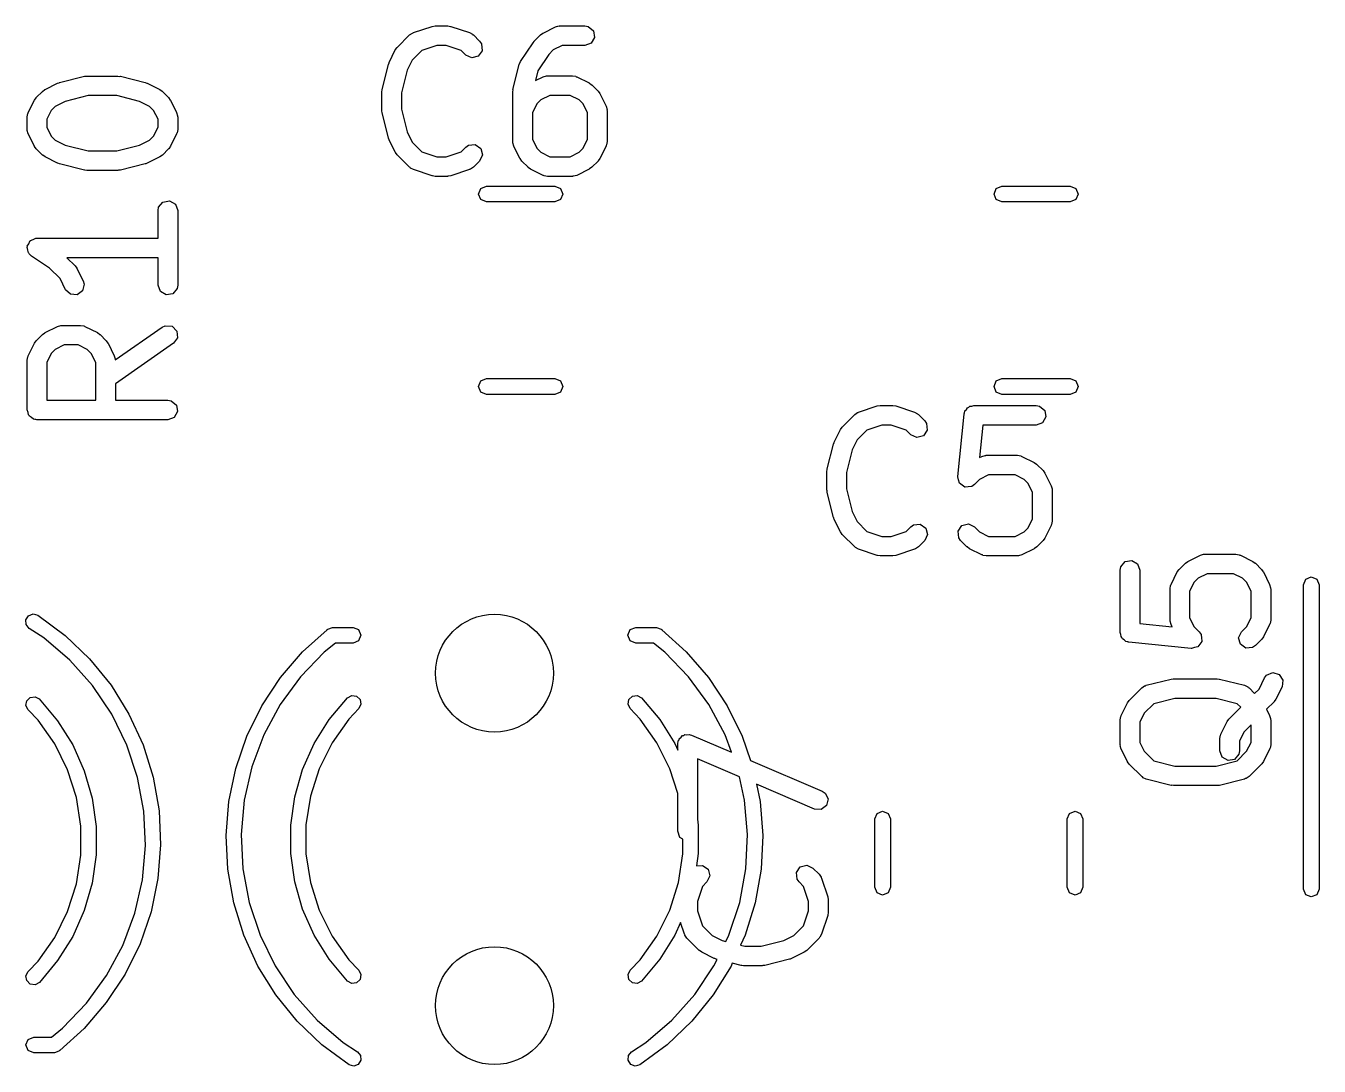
# Model space of a CAD drawing. Extents: x 4.41 to 6.71, y -6.13 to -2.05.
# Drawn here: x 5.9657 to 6.3547, y -3.6782 to -3.3653 of the extents above; entities that cross this region are included whole.
import ezdxf

# ---------------------------------------------------------------- set-up
doc = ezdxf.new("R2010")
doc.units = 0
doc.header["$MEASUREMENT"] = 0
doc.layers.add('BLACK', color=7, linetype='CONTINUOUS')

msp = doc.modelspace()

# ---------------------------------------------------------------- linework, layer by layer
at = {"layer": 'BLACK', "linetype": 'CONTINUOUS'}
for p, q in [((6.07742, -3.37184), (6.08117, -3.36809)), ((6.08117, -3.36809), (6.08201, -3.3675)), ((6.08201, -3.3675), (6.08219, -3.36748)), ((6.08219, -3.36748), (6.08232, -3.36737)), ((6.08232, -3.36737), (6.08795, -3.3655)), ((6.08795, -3.3655), (6.08882, -3.36537)), ((6.08882, -3.36537), (6.08888, -3.36535)), ((6.08888, -3.36535), (6.09263, -3.36535)), ((6.09263, -3.36535), (6.0935, -3.3655)), ((6.0935, -3.3655), (6.09357, -3.3655)), ((6.09357, -3.3655), (6.09919, -3.36737)), ((6.09919, -3.36737), (6.10009, -3.36786)), ((6.10009, -3.36786), (6.10018, -3.36801)), ((6.10018, -3.36801), (6.10034, -3.36809)), ((6.10034, -3.36809), (6.10222, -3.36996)), ((6.11867, -3.36996), (6.12054, -3.36809)), ((6.12054, -3.36809), (6.12126, -3.36758)), ((6.12126, -3.36758), (6.12131, -3.36753)), ((6.12131, -3.36753), (6.12506, -3.36566)), ((6.12506, -3.36566), (6.12604, -3.36537)), ((6.12604, -3.36537), (6.12621, -3.36541)), ((6.12621, -3.36541), (6.12638, -3.36535)), ((6.12638, -3.36535), (6.13388, -3.36535)), ((6.13388, -3.36535), (6.13489, -3.36553)), ((6.13489, -3.36553), (6.13643, -3.36682)), ((6.13643, -3.36682), (6.13678, -3.36881)), ((6.07687, -3.3726), (6.07739, -3.37189)), ((6.07739, -3.37189), (6.07742, -3.37184)), ((6.08936, -3.37125), (6.08485, -3.37276)), ((6.09215, -3.37125), (6.08936, -3.37125)), ((6.09666, -3.37276), (6.09215, -3.37125)), ((6.10222, -3.36996), (6.10281, -3.3708)), ((6.10281, -3.3708), (6.10298, -3.37281)), ((6.11455, -3.37604), (6.1183, -3.37041)), ((6.1183, -3.37041), (6.11861, -3.37009)), ((6.11861, -3.37009), (6.11867, -3.36996)), ((6.12707, -3.37125), (6.12438, -3.3726)), ((6.13388, -3.37125), (6.12707, -3.37125)), ((6.13577, -3.37056), (6.13388, -3.37125)), ((6.13678, -3.36881), (6.13577, -3.37056)), ((6.07499, -3.37635), (6.07687, -3.3726)), ((6.08194, -3.37567), (6.08042, -3.3787)), ((6.08485, -3.37276), (6.08194, -3.37567)), ((6.09804, -3.37414), (6.09666, -3.37276)), ((6.09987, -3.37499), (6.09804, -3.37414)), ((6.10182, -3.37447), (6.09987, -3.37499)), ((6.10298, -3.37281), (6.10182, -3.37447)), ((6.11414, -3.37696), (6.11454, -3.37605)), ((6.11454, -3.37605), (6.11455, -3.37604)), ((6.12305, -3.37393), (6.11974, -3.37889)), ((6.12438, -3.3726), (6.12305, -3.37393)), ((6.07289, -3.38446), (6.07477, -3.37696)), ((6.07477, -3.37696), (6.07498, -3.37649)), ((6.07498, -3.37649), (6.07499, -3.37635)), ((6.08042, -3.3787), (6.07871, -3.38554)), ((6.11226, -3.38446), (6.11414, -3.37696)), ((6.11974, -3.37889), (6.11902, -3.3818)), ((5.97152, -3.3845), (5.97527, -3.38262)), ((5.97527, -3.38262), (5.97575, -3.38248)), ((5.97575, -3.38248), (5.97587, -3.3824)), ((5.97587, -3.3824), (5.98337, -3.38052)), ((5.98337, -3.38052), (5.98396, -3.38048)), ((5.98396, -3.38048), (5.98409, -3.38044)), ((5.98409, -3.38044), (5.99346, -3.38044)), ((5.99346, -3.38044), (5.99404, -3.38054)), ((5.99404, -3.38054), (5.99418, -3.38052)), ((5.99418, -3.38052), (6.00167, -3.3824)), ((6.00167, -3.3824), (6.00214, -3.38261)), ((6.00214, -3.38261), (6.00228, -3.38262)), ((6.00228, -3.38262), (6.00603, -3.3845)), ((6.11902, -3.3818), (6.12131, -3.38066)), ((6.12131, -3.38066), (6.12229, -3.38036)), ((6.12229, -3.38036), (6.12246, -3.38041)), ((6.12246, -3.38041), (6.12263, -3.38035)), ((6.12263, -3.38035), (6.13013, -3.38035)), ((6.13013, -3.38035), (6.13114, -3.38052)), ((6.13114, -3.38052), (6.13127, -3.38064)), ((6.13127, -3.38064), (6.13145, -3.38066)), ((6.13145, -3.38066), (6.1352, -3.38253)), ((6.1352, -3.38253), (6.13591, -3.38306)), ((6.13591, -3.38306), (6.13596, -3.38308)), ((6.13596, -3.38308), (6.13784, -3.38496)), ((5.96645, -3.39144), (5.96832, -3.38769)), ((5.96832, -3.38769), (5.96885, -3.38698)), ((5.96885, -3.38698), (5.96887, -3.38693)), ((5.96887, -3.38693), (5.97075, -3.38505)), ((5.97075, -3.38505), (5.97147, -3.38454)), ((5.97147, -3.38454), (5.97152, -3.3845)), ((5.98445, -3.38634), (5.97762, -3.38805)), ((5.9931, -3.38634), (5.98445, -3.38634)), ((5.99993, -3.38805), (5.9931, -3.38634)), ((6.00603, -3.3845), (6.00674, -3.38502)), ((6.00674, -3.38502), (6.0068, -3.38505)), ((6.0068, -3.38505), (6.00867, -3.38693)), ((6.00867, -3.38693), (6.00918, -3.38765)), ((6.00918, -3.38765), (6.00922, -3.38769)), ((6.00922, -3.38769), (6.0111, -3.39144)), ((6.07281, -3.38517), (6.07291, -3.38459)), ((6.07281, -3.3908), (6.07281, -3.38517)), ((6.07291, -3.38459), (6.07289, -3.38446)), ((6.07871, -3.38554), (6.07871, -3.39043)), ((6.11218, -3.38517), (6.11228, -3.38459)), ((6.11218, -3.40017), (6.11218, -3.38517)), ((6.11228, -3.38459), (6.11226, -3.38446)), ((6.12063, -3.3876), (6.11943, -3.3888)), ((6.12333, -3.38625), (6.12063, -3.3876)), ((6.12943, -3.38625), (6.12333, -3.38625)), ((6.13213, -3.3876), (6.12943, -3.38625)), ((6.13333, -3.3888), (6.13213, -3.3876)), ((6.13784, -3.38496), (6.13835, -3.38568)), ((6.13835, -3.38568), (6.13839, -3.38573)), ((6.13839, -3.38573), (6.14027, -3.38948)), ((5.96613, -3.39276), (5.96631, -3.39175)), ((5.96631, -3.39175), (5.96643, -3.39162)), ((5.96643, -3.39162), (5.96645, -3.39144)), ((5.97339, -3.39076), (5.97204, -3.39346)), ((5.97459, -3.38957), (5.97339, -3.39076)), ((5.97762, -3.38805), (5.97459, -3.38957)), ((6.00296, -3.38957), (5.99993, -3.38805)), ((6.00416, -3.39076), (6.00296, -3.38957)), ((6.0055, -3.39346), (6.00416, -3.39076)), ((6.0111, -3.39144), (6.01139, -3.39243)), ((6.07285, -3.39093), (6.07281, -3.3908)), ((6.07289, -3.39151), (6.07285, -3.39093)), ((6.07477, -3.39901), (6.07289, -3.39151)), ((6.07871, -3.39043), (6.08042, -3.39727)), ((6.11943, -3.3888), (6.11808, -3.39149)), ((6.11808, -3.39149), (6.11808, -3.39947)), ((6.13467, -3.39149), (6.13333, -3.3888)), ((6.13467, -3.39947), (6.13467, -3.39149)), ((6.14027, -3.38948), (6.14056, -3.39046)), ((6.14056, -3.39046), (6.14052, -3.39063)), ((6.14052, -3.39063), (6.14058, -3.3908)), ((6.14058, -3.3908), (6.14058, -3.40017)), ((5.96613, -3.39651), (5.96613, -3.39276)), ((5.97204, -3.39346), (5.97204, -3.39582)), ((6.0055, -3.39582), (6.0055, -3.39346)), ((6.01139, -3.39243), (6.01135, -3.3926)), ((6.01135, -3.3926), (6.01141, -3.39276)), ((6.01141, -3.39276), (6.01141, -3.39651)), ((5.96619, -3.39668), (5.96613, -3.39651)), ((5.96615, -3.39685), (5.96619, -3.39668)), ((5.96645, -3.39783), (5.96615, -3.39685)), ((5.96832, -3.40158), (5.96645, -3.39783)), ((5.97204, -3.39582), (5.97339, -3.39851)), ((5.97339, -3.39851), (5.97459, -3.39971)), ((6.00296, -3.39971), (6.00416, -3.39851)), ((6.00416, -3.39851), (6.0055, -3.39582)), ((6.0111, -3.39783), (6.00922, -3.40158)), ((6.01112, -3.39766), (6.0111, -3.39783)), ((6.01123, -3.39752), (6.01112, -3.39766)), ((6.01141, -3.39651), (6.01123, -3.39752)), ((6.07485, -3.39913), (6.07477, -3.39901)), ((6.07499, -3.39962), (6.07485, -3.39913)), ((6.08042, -3.39727), (6.08194, -3.4003)), ((6.11808, -3.39947), (6.11943, -3.40217)), ((6.13333, -3.40217), (6.13467, -3.39947)), ((5.96837, -3.40163), (5.96832, -3.40158)), ((5.96887, -3.40235), (5.96837, -3.40163)), ((5.97075, -3.40423), (5.96887, -3.40235)), ((5.97459, -3.39971), (5.97762, -3.40123)), ((5.97762, -3.40123), (5.98445, -3.40293)), ((5.98445, -3.40293), (5.9931, -3.40293)), ((5.9931, -3.40293), (5.99993, -3.40123)), ((5.99993, -3.40123), (6.00296, -3.39971)), ((6.00867, -3.40235), (6.0068, -3.40423)), ((6.0087, -3.40229), (6.00867, -3.40235)), ((6.00922, -3.40158), (6.0087, -3.40229)), ((6.07687, -3.40337), (6.07499, -3.39962)), ((6.07691, -3.40341), (6.07687, -3.40337)), ((6.07742, -3.40413), (6.07691, -3.40341)), ((6.08194, -3.4003), (6.08485, -3.40321)), ((6.08485, -3.40321), (6.08936, -3.40472)), ((6.09215, -3.40472), (6.09666, -3.40321)), ((6.09666, -3.40321), (6.09804, -3.40183)), ((6.09804, -3.40183), (6.09888, -3.40124)), ((6.09888, -3.40124), (6.1009, -3.40107)), ((6.1009, -3.40107), (6.10255, -3.40223)), ((6.10255, -3.40223), (6.10307, -3.40418)), ((6.11224, -3.40034), (6.11218, -3.40017)), ((6.1122, -3.40051), (6.11224, -3.40034)), ((6.11249, -3.40149), (6.1122, -3.40051)), ((6.11436, -3.40524), (6.11249, -3.40149)), ((6.11943, -3.40217), (6.12063, -3.40337)), ((6.12063, -3.40337), (6.12333, -3.40472)), ((6.12943, -3.40472), (6.13213, -3.40337)), ((6.13213, -3.40337), (6.13333, -3.40217)), ((6.14027, -3.40149), (6.13839, -3.40524)), ((6.14029, -3.40132), (6.14027, -3.40149)), ((6.1404, -3.40118), (6.14029, -3.40132)), ((6.14058, -3.40017), (6.1404, -3.40118)), ((5.97081, -3.40425), (5.97075, -3.40423)), ((5.97152, -3.40478), (5.97081, -3.40425)), ((5.97527, -3.40665), (5.97152, -3.40478)), ((5.9754, -3.40667), (5.97527, -3.40665)), ((5.97587, -3.40688), (5.9754, -3.40667)), ((5.98337, -3.40875), (5.97587, -3.40688)), ((6.00167, -3.40688), (5.99418, -3.40875)), ((6.00179, -3.4068), (6.00167, -3.40688)), ((6.00228, -3.40665), (6.00179, -3.4068)), ((6.00603, -3.40478), (6.00228, -3.40665)), ((6.00607, -3.40473), (6.00603, -3.40478)), ((6.0068, -3.40423), (6.00607, -3.40473)), ((6.08117, -3.40788), (6.07742, -3.40413)), ((6.08936, -3.40472), (6.09215, -3.40472)), ((6.10222, -3.40601), (6.10034, -3.40788)), ((6.10307, -3.40418), (6.10222, -3.40601)), ((6.11441, -3.40529), (6.11436, -3.40524)), ((6.11492, -3.40601), (6.11441, -3.40529)), ((6.11679, -3.40788), (6.11492, -3.40601)), ((6.12333, -3.40472), (6.12943, -3.40472)), ((6.13784, -3.40601), (6.13596, -3.40788)), ((6.13787, -3.40595), (6.13784, -3.40601)), ((6.13839, -3.40524), (6.13787, -3.40595)), ((5.98351, -3.40874), (5.98337, -3.40875)), ((5.98409, -3.40884), (5.98351, -3.40874)), ((5.99346, -3.40884), (5.98409, -3.40884)), ((5.99359, -3.40879), (5.99346, -3.40884)), ((5.99418, -3.40875), (5.99359, -3.40879)), ((6.08133, -3.40796), (6.08117, -3.40788)), ((6.08142, -3.40811), (6.08133, -3.40796)), ((6.08232, -3.4086), (6.08142, -3.40811)), ((6.08795, -3.41047), (6.08232, -3.4086)), ((6.08801, -3.41047), (6.08795, -3.41047)), ((6.08888, -3.41062), (6.08801, -3.41047)), ((6.09263, -3.41062), (6.08888, -3.41062)), ((6.09269, -3.4106), (6.09263, -3.41062)), ((6.09357, -3.41047), (6.09269, -3.4106)), ((6.09919, -3.4086), (6.09357, -3.41047)), ((6.09933, -3.40849), (6.09919, -3.4086)), ((6.0995, -3.40847), (6.09933, -3.40849)), ((6.10034, -3.40788), (6.0995, -3.40847)), ((6.11685, -3.40791), (6.11679, -3.40788)), ((6.11756, -3.40844), (6.11685, -3.40791)), ((6.12131, -3.41031), (6.11756, -3.40844)), ((6.12148, -3.41033), (6.12131, -3.41031)), ((6.12162, -3.41044), (6.12148, -3.41033)), ((6.12263, -3.41062), (6.12162, -3.41044)), ((6.13013, -3.41062), (6.12263, -3.41062)), ((6.13029, -3.41056), (6.13013, -3.41062)), ((6.13047, -3.4106), (6.13029, -3.41056)), ((6.13145, -3.41031), (6.13047, -3.4106)), ((6.1352, -3.40844), (6.13145, -3.41031)), ((6.13524, -3.40839), (6.1352, -3.40844)), ((6.13596, -3.40788), (6.13524, -3.40839)), ((6.10192, -3.41594), (6.10261, -3.41427)), ((6.10261, -3.41427), (6.10428, -3.41358)), ((6.10428, -3.41358), (6.12485, -3.41358)), ((6.12485, -3.41358), (6.12652, -3.41427)), ((6.12652, -3.41427), (6.12721, -3.41594)), ((6.25694, -3.41594), (6.25763, -3.41427)), ((6.25763, -3.41427), (6.2593, -3.41358)), ((6.2593, -3.41358), (6.27987, -3.41358)), ((6.27987, -3.41358), (6.28154, -3.41427)), ((6.28154, -3.41427), (6.28223, -3.41594)), ((6.00568, -3.41987), (6.00698, -3.41833)), ((6.00698, -3.41833), (6.00897, -3.41798)), ((6.00897, -3.41798), (6.01072, -3.41899)), ((6.01072, -3.41899), (6.01141, -3.42088)), ((6.10261, -3.41762), (6.10192, -3.41594)), ((6.10428, -3.41831), (6.10261, -3.41762)), ((6.12485, -3.41831), (6.10428, -3.41831)), ((6.12652, -3.41762), (6.12485, -3.41831)), ((6.12721, -3.41594), (6.12652, -3.41762)), ((6.25763, -3.41762), (6.25694, -3.41594)), ((6.2593, -3.41831), (6.25763, -3.41762)), ((6.27987, -3.41831), (6.2593, -3.41831)), ((6.28154, -3.41762), (6.27987, -3.41831)), ((6.28223, -3.41594), (6.28154, -3.41762)), ((6.0055, -3.42088), (6.00568, -3.41987)), ((6.0055, -3.42918), (6.0055, -3.42088)), ((6.01141, -3.42088), (6.01141, -3.44338)), ((5.96661, -3.43088), (5.96695, -3.43009)), ((5.96695, -3.43009), (5.9671, -3.43002)), ((5.9671, -3.43002), (5.96719, -3.42987)), ((5.96719, -3.42987), (5.96799, -3.42958)), ((5.96799, -3.42958), (5.96876, -3.4292)), ((5.96876, -3.4292), (5.96893, -3.42924)), ((5.96893, -3.42924), (5.96909, -3.42918)), ((5.96909, -3.42918), (6.0055, -3.42918)), ((5.96614, -3.43194), (5.96621, -3.43179)), ((5.96638, -3.43277), (5.96614, -3.43194)), ((5.96618, -3.43162), (5.96661, -3.43088)), ((5.96621, -3.43179), (5.96618, -3.43162)), ((5.96653, -3.43361), (5.96638, -3.43277)), ((5.96666, -3.43372), (5.96653, -3.43361)), ((5.96671, -3.43388), (5.96666, -3.43372)), ((5.96745, -3.43459), (5.96671, -3.43388)), ((5.97283, -3.43818), (5.96745, -3.43459)), ((5.97603, -3.44138), (5.97283, -3.43818)), ((6.0055, -3.43509), (5.97809, -3.43509)), ((5.97809, -3.43509), (5.98055, -3.43754)), ((5.98055, -3.43754), (5.98106, -3.43827)), ((5.98106, -3.43827), (5.9811, -3.43831)), ((5.9811, -3.43831), (5.98298, -3.44206)), ((6.0055, -3.44338), (6.0055, -3.43509)), ((5.97769, -3.4447), (5.97603, -3.44138)), ((5.98298, -3.44206), (5.98327, -3.44304)), ((5.97916, -3.44609), (5.97769, -3.4447)), ((5.98118, -3.44621), (5.97916, -3.44609)), ((5.9828, -3.44501), (5.98118, -3.44621)), ((5.98327, -3.44304), (5.9828, -3.44501)), ((6.0062, -3.44528), (6.0055, -3.44338)), ((6.00794, -3.44629), (6.0062, -3.44528)), ((6.00993, -3.44594), (6.00794, -3.44629)), ((6.01123, -3.44439), (6.00993, -3.44594)), ((6.01141, -3.44338), (6.01123, -3.44439)), ((5.97075, -3.45817), (5.97147, -3.45766)), ((5.97147, -3.45766), (5.97152, -3.45761)), ((5.97152, -3.45761), (5.97527, -3.45574)), ((5.97527, -3.45574), (5.97625, -3.45545)), ((5.97625, -3.45545), (5.97642, -3.45549)), ((5.97642, -3.45549), (5.97659, -3.45543)), ((5.97659, -3.45543), (5.98221, -3.45543)), ((5.98221, -3.45543), (5.98322, -3.45561)), ((5.98322, -3.45561), (5.98336, -3.45572)), ((5.98336, -3.45572), (5.98353, -3.45574)), ((5.98353, -3.45574), (5.98728, -3.45761)), ((5.98728, -3.45761), (5.98799, -3.45814)), ((5.99265, -3.46584), (6.00676, -3.45596)), ((6.00676, -3.45596), (6.00769, -3.45553)), ((6.00769, -3.45553), (6.00971, -3.4557)), ((6.00971, -3.4557), (6.01113, -3.45713)), ((6.01113, -3.45713), (6.01131, -3.45914)), ((5.96645, -3.46456), (5.96832, -3.46081)), ((5.96832, -3.46081), (5.96885, -3.4601)), ((5.96885, -3.4601), (5.96887, -3.46004)), ((5.96887, -3.46004), (5.97075, -3.45817)), ((5.97728, -3.46133), (5.97459, -3.46268)), ((5.98151, -3.46133), (5.97728, -3.46133)), ((5.98421, -3.46268), (5.98151, -3.46133)), ((5.98799, -3.45814), (5.98805, -3.45817)), ((5.98805, -3.45817), (5.98992, -3.46004)), ((5.98992, -3.46004), (5.99043, -3.46076)), ((5.99043, -3.46076), (5.99048, -3.46081)), ((5.99048, -3.46081), (5.99235, -3.46456)), ((6.01015, -3.4608), (5.99266, -3.47304)), ((6.01131, -3.45914), (6.01015, -3.4608)), ((5.96613, -3.46588), (5.96631, -3.46487)), ((5.96631, -3.46487), (5.96643, -3.46473)), ((5.96643, -3.46473), (5.96645, -3.46456)), ((5.97339, -3.46388), (5.97204, -3.46658)), ((5.97459, -3.46268), (5.97339, -3.46388)), ((5.98541, -3.46388), (5.98421, -3.46268)), ((5.98676, -3.46658), (5.98541, -3.46388)), ((5.99235, -3.46456), (5.99264, -3.46554)), ((5.99264, -3.46554), (5.9926, -3.46571)), ((5.9926, -3.46571), (5.99265, -3.46584)), ((5.96613, -3.48088), (5.96613, -3.46588)), ((5.97204, -3.46658), (5.97204, -3.47792)), ((5.98676, -3.47792), (5.98676, -3.46658)), ((5.99266, -3.47304), (5.99266, -3.47792)), ((6.10192, -3.47382), (6.10261, -3.47215)), ((6.10261, -3.47215), (6.10428, -3.47146)), ((6.10428, -3.47146), (6.12485, -3.47146)), ((6.12485, -3.47146), (6.12652, -3.47215)), ((6.12652, -3.47215), (6.12721, -3.47382)), ((6.25694, -3.47382), (6.25763, -3.47215)), ((6.25763, -3.47215), (6.2593, -3.47146)), ((6.2593, -3.47146), (6.27987, -3.47146)), ((6.27987, -3.47146), (6.28154, -3.47215)), ((6.28154, -3.47215), (6.28223, -3.47382)), ((6.10261, -3.47549), (6.10192, -3.47382)), ((6.10428, -3.47618), (6.10261, -3.47549)), ((6.12485, -3.47618), (6.10428, -3.47618)), ((6.12652, -3.47549), (6.12485, -3.47618)), ((6.12721, -3.47382), (6.12652, -3.47549)), ((6.25763, -3.47549), (6.25694, -3.47382)), ((6.2593, -3.47618), (6.25763, -3.47549)), ((6.27987, -3.47618), (6.2593, -3.47618)), ((6.28154, -3.47549), (6.27987, -3.47618)), ((6.28223, -3.47382), (6.28154, -3.47549)), ((5.9664, -3.4816), (5.96613, -3.48088)), ((5.97204, -3.47792), (5.98676, -3.47792)), ((5.99266, -3.47792), (6.00846, -3.47792)), ((6.00846, -3.47792), (6.00947, -3.4781)), ((6.00947, -3.4781), (6.01101, -3.4794)), ((6.01101, -3.4794), (6.01137, -3.48139)), ((6.21618, -3.48155), (6.22181, -3.47967)), ((6.22181, -3.47967), (6.22268, -3.47954)), ((6.22268, -3.47954), (6.22274, -3.47952)), ((6.22274, -3.47952), (6.22649, -3.47952)), ((6.22649, -3.47952), (6.22736, -3.47967)), ((6.22736, -3.47967), (6.22742, -3.47967)), ((6.22742, -3.47967), (6.23305, -3.48155)), ((6.24802, -3.48185), (6.2482, -3.48119)), ((6.2482, -3.48119), (6.24865, -3.48075)), ((6.24865, -3.48075), (6.24896, -3.48021)), ((6.24896, -3.48021), (6.24935, -3.48007)), ((6.24935, -3.48007), (6.24965, -3.47978)), ((6.24965, -3.47978), (6.25027, -3.47973)), ((6.25027, -3.47973), (6.25086, -3.47952)), ((6.25086, -3.47952), (6.26961, -3.47952)), ((6.26961, -3.47952), (6.27062, -3.4797)), ((6.27062, -3.4797), (6.27217, -3.481)), ((6.27217, -3.481), (6.27252, -3.48299)), ((5.96653, -3.48235), (5.9664, -3.4816)), ((5.96673, -3.48252), (5.96653, -3.48235)), ((5.96683, -3.48278), (5.96673, -3.48252)), ((5.96749, -3.48316), (5.96683, -3.48278)), ((5.96808, -3.48365), (5.96749, -3.48316)), ((5.96846, -3.48372), (5.96808, -3.48365)), ((5.96857, -3.48379), (5.96846, -3.48372)), ((5.9687, -3.48376), (5.96857, -3.48379)), ((5.96909, -3.48383), (5.9687, -3.48376)), ((6.00846, -3.48383), (5.96909, -3.48383)), ((6.01036, -3.48314), (6.00846, -3.48383)), ((6.01137, -3.48139), (6.01036, -3.48314)), ((6.21128, -3.48601), (6.21503, -3.48226)), ((6.21503, -3.48226), (6.21587, -3.48167)), ((6.21587, -3.48167), (6.21604, -3.48166)), ((6.21604, -3.48166), (6.21618, -3.48155)), ((6.23305, -3.48155), (6.23395, -3.48203)), ((6.23395, -3.48203), (6.23404, -3.48219)), ((6.23404, -3.48219), (6.2342, -3.48226)), ((6.2342, -3.48226), (6.23608, -3.48413)), ((6.23608, -3.48413), (6.23667, -3.48497)), ((6.23667, -3.48497), (6.23684, -3.48699)), ((6.24605, -3.50093), (6.24792, -3.48218)), ((6.24792, -3.48218), (6.24797, -3.48203)), ((6.24795, -3.48196), (6.24802, -3.48185)), ((6.24797, -3.48203), (6.24795, -3.48196)), ((6.27151, -3.48474), (6.26961, -3.48543)), ((6.27252, -3.48299), (6.27151, -3.48474)), ((6.20885, -3.49053), (6.21073, -3.48678)), ((6.21073, -3.48678), (6.21125, -3.48607)), ((6.21125, -3.48607), (6.21128, -3.48601)), ((6.21871, -3.48693), (6.21579, -3.48985)), ((6.22322, -3.48543), (6.21871, -3.48693)), ((6.22601, -3.48543), (6.22322, -3.48543)), ((6.23052, -3.48693), (6.22601, -3.48543)), ((6.2319, -3.48831), (6.23052, -3.48693)), ((6.23373, -3.48916), (6.2319, -3.48831)), ((6.23568, -3.48864), (6.23373, -3.48916)), ((6.23684, -3.48699), (6.23568, -3.48864)), ((6.25353, -3.48543), (6.25256, -3.4952)), ((6.26961, -3.48543), (6.25353, -3.48543)), ((6.20675, -3.49863), (6.20863, -3.49113)), ((6.20863, -3.49113), (6.20884, -3.49067)), ((6.20884, -3.49067), (6.20885, -3.49053)), ((6.21428, -3.49288), (6.21257, -3.49971)), ((6.21579, -3.48985), (6.21428, -3.49288)), ((6.25256, -3.4952), (6.25329, -3.49483)), ((6.25329, -3.49483), (6.25427, -3.49454)), ((6.25427, -3.49454), (6.25445, -3.49458)), ((6.25445, -3.49458), (6.25461, -3.49452)), ((6.25461, -3.49452), (6.26399, -3.49452)), ((6.26399, -3.49452), (6.265, -3.4947)), ((6.265, -3.4947), (6.26513, -3.49481)), ((6.26513, -3.49481), (6.26531, -3.49483)), ((6.26531, -3.49483), (6.26906, -3.49671)), ((6.26906, -3.49671), (6.26976, -3.49723)), ((6.20666, -3.49935), (6.20677, -3.49877)), ((6.20666, -3.50497), (6.20666, -3.49935)), ((6.20677, -3.49877), (6.20675, -3.49863)), ((6.21257, -3.49971), (6.21257, -3.50461)), ((6.25531, -3.50042), (6.25261, -3.50177)), ((6.26329, -3.50042), (6.25531, -3.50042)), ((6.26599, -3.50177), (6.26329, -3.50042)), ((6.26976, -3.49723), (6.26982, -3.49726)), ((6.26982, -3.49726), (6.2717, -3.49913)), ((6.2717, -3.49913), (6.2722, -3.49986)), ((6.2722, -3.49986), (6.27225, -3.4999)), ((6.27225, -3.4999), (6.27413, -3.50365)), ((6.21257, -3.50461), (6.21428, -3.51144)), ((6.24605, -3.50095), (6.24605, -3.50093)), ((6.24605, -3.50096), (6.24605, -3.50095)), ((6.2463, -3.50192), (6.24605, -3.50096)), ((6.24655, -3.50288), (6.2463, -3.50192)), ((6.24656, -3.5029), (6.24655, -3.50288)), ((6.24657, -3.50291), (6.24656, -3.5029)), ((6.24738, -3.50348), (6.24657, -3.50291)), ((6.24819, -3.50406), (6.24738, -3.50348)), ((6.24821, -3.50406), (6.24819, -3.50406)), ((6.24822, -3.50407), (6.24821, -3.50406)), ((6.24921, -3.50399), (6.24822, -3.50407)), ((6.2502, -3.50391), (6.24921, -3.50399)), ((6.25022, -3.5039), (6.2502, -3.50391)), ((6.25024, -3.5039), (6.25022, -3.5039)), ((6.25108, -3.50331), (6.25024, -3.5039)), ((6.25261, -3.50177), (6.25108, -3.50331)), ((6.26718, -3.50297), (6.26599, -3.50177)), ((6.26853, -3.50567), (6.26718, -3.50297)), ((6.27413, -3.50365), (6.27442, -3.50463)), ((6.20671, -3.5051), (6.20666, -3.50497)), ((6.20675, -3.50569), (6.20671, -3.5051)), ((6.20863, -3.51319), (6.20675, -3.50569)), ((6.26853, -3.51365), (6.26853, -3.50567)), ((6.27442, -3.50463), (6.27438, -3.5048)), ((6.27438, -3.5048), (6.27444, -3.50497)), ((6.27444, -3.50497), (6.27444, -3.51434)), ((6.21428, -3.51144), (6.21579, -3.51447)), ((6.20871, -3.5133), (6.20863, -3.51319)), ((6.20885, -3.51379), (6.20871, -3.5133)), ((6.21073, -3.51754), (6.20885, -3.51379)), ((6.21579, -3.51447), (6.21871, -3.51739)), ((6.23052, -3.51739), (6.2319, -3.51601)), ((6.2319, -3.51601), (6.23274, -3.51542)), ((6.23274, -3.51542), (6.23475, -3.51524)), ((6.23475, -3.51524), (6.23641, -3.5164)), ((6.24614, -3.51733), (6.24729, -3.51567)), ((6.24729, -3.51567), (6.24925, -3.51515)), ((6.24925, -3.51515), (6.25108, -3.51601)), ((6.25108, -3.51601), (6.25261, -3.51754)), ((6.26718, -3.51634), (6.26853, -3.51365)), ((6.27413, -3.51566), (6.27225, -3.51941)), ((6.27415, -3.51549), (6.27413, -3.51566)), ((6.27426, -3.51535), (6.27415, -3.51549)), ((6.27444, -3.51434), (6.27426, -3.51535)), ((6.21077, -3.51758), (6.21073, -3.51754)), ((6.21128, -3.51831), (6.21077, -3.51758)), ((6.21503, -3.52206), (6.21128, -3.51831)), ((6.21871, -3.51739), (6.22322, -3.51889)), ((6.22322, -3.51889), (6.22601, -3.51889)), ((6.22601, -3.51889), (6.23052, -3.51739)), ((6.23693, -3.51835), (6.23608, -3.52018)), ((6.23641, -3.5164), (6.23693, -3.51835)), ((6.24631, -3.51934), (6.24614, -3.51733)), ((6.2469, -3.52018), (6.24631, -3.51934)), ((6.25261, -3.51754), (6.25531, -3.51889)), ((6.25531, -3.51889), (6.26329, -3.51889)), ((6.26329, -3.51889), (6.26599, -3.51754)), ((6.26599, -3.51754), (6.26718, -3.51634)), ((6.27173, -3.52012), (6.2717, -3.52018)), ((6.27225, -3.51941), (6.27173, -3.52012)), ((6.21519, -3.52213), (6.21503, -3.52206)), ((6.21528, -3.52228), (6.21519, -3.52213)), ((6.21618, -3.52277), (6.21528, -3.52228)), ((6.22181, -3.52464), (6.21618, -3.52277)), ((6.23305, -3.52277), (6.22742, -3.52464)), ((6.23319, -3.52266), (6.23305, -3.52277)), ((6.23336, -3.52264), (6.23319, -3.52266)), ((6.2342, -3.52206), (6.23336, -3.52264)), ((6.23608, -3.52018), (6.2342, -3.52206)), ((6.24877, -3.52206), (6.2469, -3.52018)), ((6.24883, -3.52208), (6.24877, -3.52206)), ((6.24954, -3.52261), (6.24883, -3.52208)), ((6.25329, -3.52448), (6.24954, -3.52261)), ((6.26906, -3.52261), (6.26531, -3.52448)), ((6.2691, -3.52256), (6.26906, -3.52261)), ((6.26982, -3.52206), (6.2691, -3.52256)), ((6.2717, -3.52018), (6.26982, -3.52206)), ((6.22187, -3.52464), (6.22181, -3.52464)), ((6.22274, -3.5248), (6.22187, -3.52464)), ((6.22649, -3.5248), (6.22274, -3.5248)), ((6.22655, -3.52477), (6.22649, -3.5248)), ((6.22742, -3.52464), (6.22655, -3.52477)), ((6.25347, -3.5245), (6.25329, -3.52448)), ((6.2536, -3.52462), (6.25347, -3.5245)), ((6.25461, -3.5248), (6.2536, -3.52462)), ((6.26399, -3.5248), (6.25461, -3.5248)), ((6.26415, -3.52474), (6.26399, -3.5248)), ((6.26432, -3.52478), (6.26415, -3.52474)), ((6.26531, -3.52448), (6.26432, -3.52478)), ((6.29505, -3.52805), (6.29635, -3.5265)), ((6.29635, -3.5265), (6.29834, -3.52615)), ((6.29834, -3.52615), (6.30009, -3.52716)), ((6.30009, -3.52716), (6.30078, -3.52906)), ((6.31261, -3.52885), (6.31449, -3.52697)), ((6.31449, -3.52697), (6.31521, -3.52646)), ((6.31521, -3.52646), (6.31525, -3.52642)), ((6.31525, -3.52642), (6.319, -3.52454)), ((6.319, -3.52454), (6.31999, -3.52425)), ((6.31999, -3.52425), (6.32016, -3.52429)), ((6.32016, -3.52429), (6.32032, -3.52423)), ((6.32032, -3.52423), (6.3297, -3.52423)), ((6.3297, -3.52423), (6.33071, -3.52441)), ((6.33071, -3.52441), (6.33084, -3.52452)), ((6.33084, -3.52452), (6.33102, -3.52454)), ((6.33102, -3.52454), (6.33477, -3.52642)), ((6.33477, -3.52642), (6.33548, -3.52694)), ((6.33548, -3.52694), (6.33554, -3.52697)), ((6.33554, -3.52697), (6.33741, -3.52885)), ((6.29487, -3.52906), (6.29505, -3.52805)), ((6.29487, -3.54781), (6.29487, -3.52906)), ((6.30078, -3.52906), (6.30078, -3.54513)), ((6.31018, -3.53336), (6.31206, -3.52961)), ((6.31206, -3.52961), (6.31259, -3.5289)), ((6.31259, -3.5289), (6.31261, -3.52885)), ((6.31832, -3.53149), (6.31713, -3.53268)), ((6.32102, -3.53014), (6.31832, -3.53149)), ((6.329, -3.53014), (6.32102, -3.53014)), ((6.3317, -3.53149), (6.329, -3.53014)), ((6.3329, -3.53268), (6.3317, -3.53149)), ((6.33741, -3.52885), (6.33792, -3.52957)), ((6.33792, -3.52957), (6.33796, -3.52961)), ((6.33796, -3.52961), (6.33984, -3.53336)), ((6.35, -3.53346), (6.35069, -3.53179)), ((6.35069, -3.53179), (6.35236, -3.5311)), ((6.35236, -3.5311), (6.35403, -3.53179)), ((6.35403, -3.53179), (6.35472, -3.53346)), ((6.30987, -3.53468), (6.31005, -3.53367)), ((6.30987, -3.54406), (6.30987, -3.53468)), ((6.31005, -3.53367), (6.31016, -3.53354)), ((6.31016, -3.53354), (6.31018, -3.53336)), ((6.31713, -3.53268), (6.31578, -3.53538)), ((6.31578, -3.53538), (6.31578, -3.54336)), ((6.33424, -3.53538), (6.3329, -3.53268)), ((6.33424, -3.54336), (6.33424, -3.53538)), ((6.33984, -3.53336), (6.34013, -3.53435)), ((6.34013, -3.53435), (6.34009, -3.53452)), ((6.34009, -3.53452), (6.34015, -3.53468)), ((6.34015, -3.53468), (6.34015, -3.54406)), ((6.35, -3.55906), (6.35, -3.53346)), ((6.35472, -3.53346), (6.35472, -3.55906)), ((5.96577, -3.54399), (5.96656, -3.54276)), ((5.96656, -3.54276), (5.96792, -3.54223)), ((5.96792, -3.54223), (5.96934, -3.54261)), ((5.96934, -3.54261), (5.96934, -3.54261)), ((5.96934, -3.54261), (5.97755, -3.54867)), ((6.31578, -3.54336), (6.31713, -3.54606)), ((6.3329, -3.54606), (6.33424, -3.54336)), ((5.96585, -3.54545), (5.96577, -3.54399)), ((5.96678, -3.54658), (5.96585, -3.54545)), ((5.97111, -3.54937), (5.96678, -3.54658)), ((5.96678, -3.54658), (5.96678, -3.54658)), ((6.049, -3.5536), (6.05635, -3.54698)), ((6.05635, -3.54698), (6.05636, -3.54695)), ((6.05636, -3.54695), (6.0564, -3.54694)), ((6.0564, -3.54694), (6.05658, -3.54677)), ((6.05658, -3.54677), (6.05795, -3.54626)), ((6.05658, -3.54677), (6.05658, -3.54677)), ((6.05795, -3.54626), (6.058, -3.54627)), ((6.058, -3.54627), (6.05803, -3.54626)), ((6.05803, -3.54626), (6.06417, -3.54626)), ((6.06417, -3.54626), (6.06584, -3.54695)), ((6.06584, -3.54695), (6.06654, -3.54862)), ((6.14685, -3.54862), (6.14754, -3.54695)), ((6.14754, -3.54695), (6.14921, -3.54626)), ((6.14921, -3.54626), (6.15535, -3.54626)), ((6.15535, -3.54626), (6.15539, -3.54627)), ((6.15539, -3.54627), (6.15543, -3.54626)), ((6.15543, -3.54626), (6.1568, -3.54677)), ((6.1568, -3.54677), (6.1568, -3.54677)), ((6.1568, -3.54677), (6.15699, -3.54694)), ((6.15699, -3.54694), (6.15702, -3.54695)), ((6.15702, -3.54695), (6.15704, -3.54698)), ((6.15704, -3.54698), (6.16439, -3.5536)), ((6.30078, -3.54513), (6.31055, -3.54611)), ((6.30993, -3.54422), (6.30987, -3.54406)), ((6.30989, -3.54439), (6.30993, -3.54422)), ((6.31018, -3.54538), (6.30989, -3.54439)), ((6.31055, -3.54611), (6.31018, -3.54538)), ((6.31713, -3.54606), (6.31866, -3.54759)), ((6.33136, -3.54759), (6.3329, -3.54606)), ((6.33984, -3.54538), (6.33796, -3.54913)), ((6.33986, -3.5452), (6.33984, -3.54538)), ((6.33997, -3.54507), (6.33986, -3.5452)), ((6.34015, -3.54406), (6.33997, -3.54507)), ((5.97895, -3.55609), (5.97111, -3.54937)), ((5.97755, -3.54867), (5.98493, -3.55573)), ((6.05887, -3.55098), (6.05547, -3.55368)), ((6.06417, -3.55098), (6.05887, -3.55098)), ((6.06584, -3.55029), (6.06417, -3.55098)), ((6.06654, -3.54862), (6.06584, -3.55029)), ((6.14754, -3.55029), (6.14685, -3.54862)), ((6.14921, -3.55098), (6.14754, -3.55029)), ((6.15451, -3.55098), (6.14921, -3.55098)), ((6.15792, -3.55368), (6.15451, -3.55098)), ((6.29509, -3.5484), (6.29487, -3.54781)), ((6.29514, -3.54902), (6.29509, -3.5484)), ((6.29542, -3.54932), (6.29514, -3.54902)), ((6.29557, -3.5497), (6.29542, -3.54932)), ((6.29611, -3.55002), (6.29557, -3.5497)), ((6.29655, -3.55047), (6.29611, -3.55002)), ((6.29721, -3.55065), (6.29655, -3.55047)), ((6.29731, -3.55071), (6.29721, -3.55065)), ((6.29738, -3.5507), (6.29731, -3.55071)), ((6.29753, -3.55074), (6.29738, -3.5507)), ((6.31628, -3.55262), (6.29753, -3.55074)), ((6.31884, -3.55129), (6.31827, -3.5521)), ((6.31866, -3.54759), (6.31925, -3.54843)), ((6.31942, -3.55048), (6.31884, -3.55129)), ((6.31925, -3.54843), (6.31925, -3.54845)), ((6.31925, -3.54845), (6.31927, -3.54847)), ((6.31927, -3.54847), (6.31934, -3.54946)), ((6.31934, -3.54946), (6.31943, -3.55045)), ((6.31943, -3.55045), (6.31942, -3.55046)), ((6.31942, -3.55046), (6.31942, -3.55048)), ((6.33051, -3.54942), (6.33136, -3.54759)), ((6.33103, -3.55137), (6.33051, -3.54942)), ((6.33741, -3.54989), (6.33554, -3.55177)), ((6.33744, -3.54984), (6.33741, -3.54989)), ((6.33796, -3.54913), (6.33744, -3.54984)), ((6.04233, -3.56134), (6.049, -3.5536)), ((6.05547, -3.55368), (6.04832, -3.56112)), ((6.16507, -3.56112), (6.15792, -3.55368)), ((6.16439, -3.5536), (6.17105, -3.56134)), ((6.3163, -3.55261), (6.31628, -3.55262)), ((6.31632, -3.55262), (6.3163, -3.55261)), ((6.31728, -3.55237), (6.31632, -3.55262)), ((6.31824, -3.55212), (6.31728, -3.55237)), ((6.31825, -3.55211), (6.31824, -3.55212)), ((6.31827, -3.5521), (6.31825, -3.55211)), ((6.33268, -3.55253), (6.33103, -3.55137)), ((6.3347, -3.55236), (6.33268, -3.55253)), ((6.33554, -3.55177), (6.3347, -3.55236)), ((5.98581, -3.5638), (5.97895, -3.55609)), ((5.98493, -3.55573), (5.99136, -3.56366)), ((6.35, -3.625), (6.35, -3.55906)), ((6.35, -3.55906), (6.35, -3.55906)), ((6.35472, -3.55906), (6.35472, -3.625)), ((6.0367, -3.56985), (6.04233, -3.56134)), ((6.04832, -3.56112), (6.04224, -3.56946)), ((6.17115, -3.56946), (6.16507, -3.56112)), ((6.17105, -3.56134), (6.17669, -3.56985)), ((6.30274, -3.56369), (6.31023, -3.56181)), ((6.31023, -3.56181), (6.31082, -3.56177)), ((6.31082, -3.56177), (6.31095, -3.56173)), ((6.31095, -3.56173), (6.32407, -3.56173)), ((6.32407, -3.56173), (6.32465, -3.56183)), ((6.32465, -3.56183), (6.32479, -3.56181)), ((6.32479, -3.56181), (6.33229, -3.56369)), ((6.33665, -3.56481), (6.33831, -3.56148)), ((6.33831, -3.56148), (6.33892, -3.56066)), ((6.33892, -3.56066), (6.34077, -3.55986)), ((6.34077, -3.55986), (6.34271, -3.56043)), ((6.34271, -3.56043), (6.34382, -3.56212)), ((6.34382, -3.56212), (6.34359, -3.56413)), ((5.99156, -3.57238), (5.98581, -3.5638)), ((5.99136, -3.56366), (5.99674, -3.57234)), ((6.06247, -3.56742), (6.06376, -3.56673)), ((6.06376, -3.56673), (6.06521, -3.56693)), ((6.14818, -3.56693), (6.14962, -3.56673)), ((6.14962, -3.56673), (6.15091, -3.56742)), ((6.29761, -3.56822), (6.30136, -3.56447)), ((6.30136, -3.56447), (6.3022, -3.56388)), ((6.3022, -3.56388), (6.30249, -3.56385)), ((6.30249, -3.56385), (6.30274, -3.56369)), ((6.33229, -3.56369), (6.33323, -3.56411)), ((6.33323, -3.56411), (6.3334, -3.56434)), ((6.3334, -3.56434), (6.33366, -3.56447)), ((6.33366, -3.56447), (6.33532, -3.56613)), ((6.33532, -3.56613), (6.33665, -3.56481)), ((6.34359, -3.56413), (6.34171, -3.56787)), ((5.96576, -3.56977), (5.96602, -3.56833)), ((5.9664, -3.57108), (5.96576, -3.56977)), ((5.96602, -3.56833), (5.96707, -3.56732)), ((5.96707, -3.56732), (5.96852, -3.56712)), ((5.96852, -3.56712), (5.9698, -3.5678)), ((5.9698, -3.5678), (5.9753, -3.57436)), ((6.03219, -3.57901), (6.0367, -3.56985)), ((6.04224, -3.56946), (6.03735, -3.57855)), ((6.05698, -3.57398), (6.06247, -3.56742)), ((6.06247, -3.56742), (6.06247, -3.56742)), ((6.06587, -3.5707), (6.06285, -3.57383)), ((6.06521, -3.56693), (6.06626, -3.56795)), ((6.06651, -3.56938), (6.06587, -3.5707)), ((6.06587, -3.5707), (6.06587, -3.5707)), ((6.06626, -3.56795), (6.06651, -3.56938)), ((6.14687, -3.56938), (6.14713, -3.56795)), ((6.14751, -3.5707), (6.14687, -3.56938)), ((6.14713, -3.56795), (6.14818, -3.56693)), ((6.15054, -3.57383), (6.14751, -3.5707)), ((6.14751, -3.5707), (6.14751, -3.5707)), ((6.15091, -3.56742), (6.15091, -3.56742)), ((6.15091, -3.56742), (6.15641, -3.57398)), ((6.17604, -3.57855), (6.17115, -3.56946)), ((6.17669, -3.56985), (6.1812, -3.57901)), ((6.29519, -3.57273), (6.29706, -3.56898)), ((6.29706, -3.56898), (6.29759, -3.56827)), ((6.29759, -3.56827), (6.29761, -3.56822)), ((6.30496, -3.56922), (6.30213, -3.57205)), ((6.31131, -3.56763), (6.30496, -3.56922)), ((6.32371, -3.56763), (6.31131, -3.56763)), ((6.33006, -3.56922), (6.32371, -3.56763)), ((6.32761, -3.57384), (6.33115, -3.5703)), ((6.33115, -3.5703), (6.33006, -3.56922)), ((6.34116, -3.56864), (6.33892, -3.57089)), ((6.34119, -3.56858), (6.34116, -3.56864)), ((6.34171, -3.56787), (6.34119, -3.56858)), ((5.96943, -3.57422), (5.9664, -3.57108)), ((5.9664, -3.57108), (5.9664, -3.57108)), ((5.97445, -3.58134), (5.96943, -3.57422)), ((5.9753, -3.57436), (5.97983, -3.58163)), ((5.9961, -3.58165), (5.99156, -3.57238)), ((5.99674, -3.57234), (6.00098, -3.58162)), ((6.05245, -3.58124), (6.05698, -3.57398)), ((6.06285, -3.57383), (6.05783, -3.58096)), ((6.15555, -3.58096), (6.15054, -3.57383)), ((6.15641, -3.57398), (6.16094, -3.58124)), ((6.29487, -3.57405), (6.29505, -3.57304)), ((6.29487, -3.58155), (6.29487, -3.57405)), ((6.29505, -3.57304), (6.29517, -3.57291)), ((6.29517, -3.57291), (6.29519, -3.57273)), ((6.30213, -3.57205), (6.30078, -3.57475)), ((6.32518, -3.57836), (6.32706, -3.57461)), ((6.32706, -3.57461), (6.32758, -3.5739)), ((6.32758, -3.5739), (6.32761, -3.57384)), ((6.33892, -3.57089), (6.33984, -3.57273)), ((6.33984, -3.57273), (6.34013, -3.57372)), ((6.34013, -3.57372), (6.34009, -3.57389)), ((6.34009, -3.57389), (6.34015, -3.57405)), ((6.34015, -3.57405), (6.34015, -3.58155)), ((6.16459, -3.57858), (6.16527, -3.57846)), ((6.16527, -3.57846), (6.16557, -3.57863)), ((6.30078, -3.57475), (6.30078, -3.58086)), ((6.32516, -3.57853), (6.32518, -3.57836)), ((6.33213, -3.57768), (6.33078, -3.58037)), ((6.33424, -3.57556), (6.33213, -3.57768)), ((6.33424, -3.58086), (6.33424, -3.57556)), ((5.97832, -3.58915), (5.97445, -3.58134)), ((5.97983, -3.58163), (5.98331, -3.58945)), ((5.99935, -3.59145), (5.9961, -3.58165)), ((6.00098, -3.58162), (6.00402, -3.59137)), ((6.02886, -3.58867), (6.03219, -3.57901)), ((6.03735, -3.57855), (6.03372, -3.58822)), ((6.04897, -3.58906), (6.05245, -3.58124)), ((6.05783, -3.58096), (6.05396, -3.58877)), ((6.15942, -3.58877), (6.15555, -3.58096)), ((6.16094, -3.58124), (6.1618, -3.58318)), ((6.1618, -3.58136), (6.16198, -3.58035)), ((6.1618, -3.58318), (6.1618, -3.58136)), ((6.16198, -3.58035), (6.16221, -3.58009)), ((6.16221, -3.58009), (6.16229, -3.57975)), ((6.16229, -3.57975), (6.16284, -3.57934)), ((6.16284, -3.57934), (6.16328, -3.57881)), ((6.16328, -3.57881), (6.16362, -3.57875)), ((6.16362, -3.57875), (6.1639, -3.57854)), ((6.1639, -3.57854), (6.16459, -3.57858)), ((6.16557, -3.57863), (6.16592, -3.57865)), ((6.16592, -3.57865), (6.17802, -3.58384)), ((6.17802, -3.58384), (6.17604, -3.57855)), ((6.1812, -3.57901), (6.1837, -3.58627)), ((6.29494, -3.58172), (6.29487, -3.58155)), ((6.29489, -3.58189), (6.29494, -3.58172)), ((6.29519, -3.58287), (6.29489, -3.58189)), ((6.30078, -3.58086), (6.30213, -3.58355)), ((6.32487, -3.57968), (6.32505, -3.57867)), ((6.32487, -3.58343), (6.32487, -3.57968)), ((6.32505, -3.57867), (6.32516, -3.57853)), ((6.33078, -3.58037), (6.33078, -3.58343)), ((6.3329, -3.58355), (6.33424, -3.58086)), ((6.34015, -3.58155), (6.33997, -3.58256)), ((6.18035, -3.59126), (6.16771, -3.58584)), ((6.16771, -3.58584), (6.16771, -3.60397)), ((6.1837, -3.58627), (6.20529, -3.59552)), ((6.29706, -3.58662), (6.29519, -3.58287)), ((6.30213, -3.58355), (6.30496, -3.58639)), ((6.32556, -3.58533), (6.32487, -3.58343)), ((6.32731, -3.58633), (6.32556, -3.58533)), ((6.3293, -3.58598), (6.32731, -3.58633)), ((6.3306, -3.58444), (6.3293, -3.58598)), ((6.33006, -3.58639), (6.3329, -3.58355)), ((6.33078, -3.58343), (6.3306, -3.58444)), ((6.33984, -3.58287), (6.33796, -3.58662)), ((6.33986, -3.5827), (6.33984, -3.58287)), ((6.33997, -3.58256), (6.33986, -3.5827)), ((5.98095, -3.59746), (5.97832, -3.58915)), ((5.98331, -3.58945), (5.98567, -3.59767)), ((6.02679, -3.59867), (6.02886, -3.58867)), ((6.03372, -3.58822), (6.03144, -3.59829)), ((6.04661, -3.59729), (6.04897, -3.58906)), ((6.05396, -3.58877), (6.05133, -3.59707)), ((6.1618, -3.59628), (6.15942, -3.58877)), ((6.29711, -3.58667), (6.29706, -3.58662)), ((6.29761, -3.58739), (6.29711, -3.58667)), ((6.30136, -3.59114), (6.29761, -3.58739)), ((6.30496, -3.58639), (6.31131, -3.58797)), ((6.31131, -3.58797), (6.32371, -3.58797)), ((6.32371, -3.58797), (6.33006, -3.58639)), ((6.33741, -3.58739), (6.33366, -3.59114)), ((6.33744, -3.58733), (6.33741, -3.58739)), ((6.33796, -3.58662), (6.33744, -3.58733)), ((6.00124, -3.60159), (5.99935, -3.59145)), ((6.00402, -3.59137), (6.0058, -3.60143)), ((6.18194, -3.59829), (6.18035, -3.59126)), ((6.20296, -3.60095), (6.18552, -3.59348)), ((6.18552, -3.59348), (6.1866, -3.59867)), ((6.30163, -3.59126), (6.30136, -3.59114)), ((6.3018, -3.5915), (6.30163, -3.59126)), ((6.30274, -3.59192), (6.3018, -3.5915)), ((6.31023, -3.59379), (6.30274, -3.59192)), ((6.31037, -3.59378), (6.31023, -3.59379)), ((6.31095, -3.59388), (6.31037, -3.59378)), ((6.32407, -3.59388), (6.31095, -3.59388)), ((6.3242, -3.59383), (6.32407, -3.59388)), ((6.32479, -3.59379), (6.3242, -3.59383)), ((6.33229, -3.59192), (6.32479, -3.59379)), ((6.33253, -3.59175), (6.33229, -3.59192)), ((6.33282, -3.59173), (6.33253, -3.59175)), ((6.33366, -3.59114), (6.33282, -3.59173)), ((5.98228, -3.60607), (5.98095, -3.59746)), ((5.98567, -3.59767), (5.98686, -3.60615)), ((6.04542, -3.60576), (6.04661, -3.59729)), ((6.05133, -3.59707), (6.05, -3.60569)), ((6.1618, -3.60761), (6.1618, -3.59628)), ((6.20529, -3.59552), (6.20615, -3.59609)), ((6.20615, -3.59609), (6.20706, -3.59789)), ((6.20706, -3.59789), (6.2066, -3.59985)), ((6.00174, -3.6119), (6.00124, -3.60159)), ((6.0058, -3.60143), (6.00629, -3.61163)), ((6.02599, -3.60885), (6.02679, -3.59867)), ((6.03144, -3.59829), (6.03055, -3.60857)), ((6.18284, -3.60857), (6.18194, -3.59829)), ((6.1866, -3.59867), (6.18739, -3.60885)), ((6.20498, -3.60106), (6.20296, -3.60095)), ((6.2066, -3.59985), (6.20498, -3.60106)), ((6.22175, -3.60222), (6.22343, -3.60153)), ((6.22343, -3.60153), (6.2251, -3.60222)), ((6.27963, -3.60222), (6.2813, -3.60153)), ((6.2813, -3.60153), (6.28297, -3.60222)), ((6.05, -3.60569), (6.05, -3.6144)), ((6.16771, -3.60397), (6.16796, -3.60576)), ((6.22106, -3.60389), (6.22175, -3.60222)), ((6.22106, -3.62446), (6.22106, -3.60389)), ((6.2251, -3.60222), (6.22579, -3.60389)), ((6.22579, -3.60389), (6.22579, -3.62446)), ((6.27894, -3.60389), (6.27963, -3.60222)), ((6.27894, -3.62446), (6.27894, -3.60389)), ((6.28297, -3.60222), (6.28366, -3.60389)), ((6.28366, -3.60389), (6.28366, -3.62446)), ((5.98228, -3.61479), (5.98228, -3.60607)), ((5.98686, -3.60615), (5.98686, -3.61471)), ((6.02649, -3.61904), (6.02599, -3.60885)), ((6.03055, -3.60857), (6.03105, -3.61888)), ((6.04543, -3.61432), (6.04542, -3.60576)), ((6.16249, -3.60951), (6.1618, -3.60761)), ((6.16339, -3.61002), (6.16249, -3.60951)), ((6.16796, -3.60576), (6.16796, -3.61432)), ((6.18234, -3.61888), (6.18284, -3.60857)), ((6.18739, -3.60885), (6.1869, -3.61904)), ((6.00084, -3.62219), (6.00174, -3.6119)), ((6.00629, -3.61163), (6.00549, -3.62181)), ((6.16339, -3.6144), (6.16339, -3.61002)), ((5.98095, -3.6234), (5.98228, -3.61479)), ((5.98686, -3.61471), (5.98567, -3.62318)), ((6.04662, -3.6228), (6.04543, -3.61432)), ((6.05, -3.6144), (6.05133, -3.62301)), ((6.16205, -3.62301), (6.16339, -3.6144)), ((6.16796, -3.61432), (6.16744, -3.61804)), ((6.02827, -3.6291), (6.02649, -3.61904)), ((6.03105, -3.61888), (6.03294, -3.62903)), ((6.16744, -3.61804), (6.16927, -3.61788)), ((6.16927, -3.61788), (6.17092, -3.61904)), ((6.17145, -3.62099), (6.17059, -3.62282)), ((6.17092, -3.61904), (6.17145, -3.62099)), ((6.18045, -3.62903), (6.18234, -3.61888)), ((6.1869, -3.61904), (6.18512, -3.6291)), ((6.19752, -3.61997), (6.19868, -3.61832)), ((6.1977, -3.62198), (6.19752, -3.61997)), ((6.19868, -3.61832), (6.20063, -3.61779)), ((6.20063, -3.61779), (6.20247, -3.61865)), ((6.20247, -3.61865), (6.20434, -3.62052)), ((6.20434, -3.62052), (6.20493, -3.62136)), ((5.97832, -3.63171), (5.98095, -3.6234)), ((5.98567, -3.62318), (5.98331, -3.63141)), ((5.99856, -3.63225), (6.00084, -3.62219)), ((6.00549, -3.62181), (6.00342, -3.6318)), ((6.04897, -3.63103), (6.04662, -3.6228)), ((6.05133, -3.62301), (6.05397, -3.63132)), ((6.15942, -3.63132), (6.16205, -3.62301)), ((6.16921, -3.6242), (6.16771, -3.62871)), ((6.17059, -3.62282), (6.16921, -3.6242)), ((6.19829, -3.62282), (6.1977, -3.62198)), ((6.19967, -3.6242), (6.19829, -3.62282)), ((6.20117, -3.62871), (6.19967, -3.6242)), ((6.20493, -3.62136), (6.20494, -3.62154)), ((6.20494, -3.62154), (6.20505, -3.62168)), ((6.20505, -3.62168), (6.20693, -3.6273)), ((6.22175, -3.62613), (6.22106, -3.62446)), ((6.22579, -3.62446), (6.2251, -3.62613)), ((6.27963, -3.62613), (6.27894, -3.62446)), ((6.28366, -3.62446), (6.28297, -3.62613)), ((6.35069, -3.62667), (6.35, -3.625)), ((6.35472, -3.625), (6.35403, -3.62667)), ((6.03294, -3.62903), (6.03618, -3.63883)), ((6.16771, -3.62871), (6.16771, -3.6315)), ((6.1772, -3.63883), (6.18045, -3.62903)), ((6.20117, -3.6315), (6.20117, -3.62871)), ((6.20693, -3.6273), (6.20706, -3.62817)), ((6.20706, -3.62817), (6.20708, -3.62823)), ((6.20708, -3.62823), (6.20708, -3.63198)), ((6.22343, -3.62682), (6.22175, -3.62613)), ((6.2251, -3.62613), (6.22343, -3.62682)), ((6.2813, -3.62682), (6.27963, -3.62613)), ((6.28297, -3.62613), (6.2813, -3.62682)), ((6.35236, -3.62736), (6.35069, -3.62667)), ((6.35403, -3.62667), (6.35236, -3.62736)), ((5.97445, -3.63951), (5.97832, -3.63171)), ((5.98331, -3.63141), (5.97984, -3.63923)), ((5.99494, -3.64192), (5.99856, -3.63225)), ((6.00342, -3.6318), (6.0001, -3.64146)), ((6.0313, -3.63885), (6.02827, -3.6291)), ((6.05245, -3.63885), (6.04897, -3.63103)), ((6.05397, -3.63132), (6.05784, -3.63913)), ((6.15555, -3.63913), (6.15942, -3.63132)), ((6.16771, -3.6315), (6.16921, -3.63601)), ((6.18512, -3.6291), (6.18208, -3.63885)), ((6.19967, -3.63601), (6.20117, -3.6315)), ((6.20693, -3.63292), (6.20505, -3.63854)), ((6.20708, -3.63198), (6.20693, -3.63285)), ((6.20693, -3.63285), (6.20693, -3.63292)), ((6.16265, -3.635), (6.16093, -3.63885)), ((6.16383, -3.63854), (6.16265, -3.635)), ((6.16921, -3.63601), (6.17213, -3.63893)), ((6.19675, -3.63893), (6.19967, -3.63601)), ((5.96943, -3.64664), (5.97445, -3.63951)), ((5.97984, -3.63923), (5.97531, -3.64649)), ((6.03554, -3.64814), (6.0313, -3.63885)), ((6.03618, -3.63883), (6.04072, -3.6481)), ((6.05698, -3.64611), (6.05245, -3.63885)), ((6.05784, -3.63913), (6.06286, -3.64625)), ((6.15053, -3.64625), (6.15555, -3.63913)), ((6.16093, -3.63885), (6.1564, -3.64611)), ((6.16394, -3.63868), (6.16383, -3.63854)), ((6.16396, -3.63886), (6.16394, -3.63868)), ((6.16454, -3.6397), (6.16396, -3.63886)), ((6.16829, -3.64345), (6.16454, -3.6397)), ((6.17213, -3.63893), (6.17516, -3.64045)), ((6.17516, -3.64045), (6.17628, -3.64072)), ((6.17628, -3.64072), (6.1772, -3.63883)), ((6.18208, -3.63885), (6.18072, -3.64184)), ((6.18689, -3.64215), (6.19372, -3.64045)), ((6.19372, -3.64045), (6.19675, -3.63893)), ((6.20434, -3.6397), (6.20059, -3.64345)), ((6.20441, -3.63954), (6.20434, -3.6397)), ((6.20456, -3.63944), (6.20441, -3.63954)), ((6.20505, -3.63854), (6.20456, -3.63944)), ((5.99004, -3.65101), (5.99494, -3.64192)), ((6.0001, -3.64146), (5.99558, -3.65062)), ((6.16835, -3.64347), (6.16829, -3.64345)), ((6.16906, -3.644), (6.16835, -3.64347)), ((6.17281, -3.64587), (6.16906, -3.644)), ((6.18072, -3.64184), (6.18199, -3.64215)), ((6.18199, -3.64215), (6.18689, -3.64215)), ((6.19982, -3.644), (6.19607, -3.64587)), ((6.19987, -3.64395), (6.19982, -3.644)), ((6.20059, -3.64345), (6.19987, -3.64395)), ((5.96641, -3.64978), (5.96943, -3.64664)), ((5.97531, -3.64649), (5.96981, -3.65306)), ((6.04092, -3.65681), (6.03554, -3.64814)), ((6.04072, -3.6481), (6.04647, -3.65667)), ((6.06248, -3.65267), (6.05698, -3.64611)), ((6.06286, -3.64625), (6.06588, -3.64939)), ((6.14751, -3.64939), (6.15053, -3.64625)), ((6.1564, -3.64611), (6.15091, -3.65267)), ((6.16691, -3.65667), (6.17266, -3.6481)), ((6.17784, -3.64814), (6.17247, -3.65681)), ((6.17266, -3.6481), (6.17362, -3.64615)), ((6.17295, -3.64589), (6.17281, -3.64587)), ((6.17341, -3.6461), (6.17295, -3.64589)), ((6.17362, -3.64615), (6.17341, -3.6461)), ((6.17823, -3.6473), (6.17784, -3.64814)), ((6.18091, -3.64797), (6.17823, -3.6473)), ((6.18105, -3.64796), (6.18091, -3.64797)), ((6.18163, -3.64806), (6.18105, -3.64796)), ((6.18725, -3.64806), (6.18163, -3.64806)), ((6.18738, -3.64801), (6.18725, -3.64806)), ((6.18797, -3.64797), (6.18738, -3.64801)), ((6.19547, -3.6461), (6.18797, -3.64797)), ((6.19558, -3.64602), (6.19547, -3.6461)), ((6.19607, -3.64587), (6.19558, -3.64602)), ((5.96577, -3.65109), (5.96641, -3.64978)), ((5.96603, -3.65253), (5.96577, -3.65109)), ((5.96641, -3.64978), (5.96641, -3.64978)), ((5.98396, -3.65935), (5.99004, -3.65101)), ((5.99558, -3.65062), (5.98995, -3.65913)), ((6.06626, -3.65214), (6.06521, -3.65315)), ((6.06588, -3.64939), (6.06588, -3.64939)), ((6.06588, -3.64939), (6.06652, -3.6507)), ((6.06652, -3.6507), (6.06626, -3.65214)), ((6.14687, -3.6507), (6.14751, -3.64939)), ((6.14712, -3.65214), (6.14687, -3.6507)), ((6.14817, -3.65315), (6.14712, -3.65214)), ((6.14751, -3.64939), (6.14751, -3.64939)), ((5.96708, -3.65354), (5.96603, -3.65253)), ((5.96852, -3.65374), (5.96708, -3.65354)), ((5.96981, -3.65306), (5.96852, -3.65374)), ((5.96981, -3.65306), (5.96981, -3.65306)), ((6.06377, -3.65335), (6.06248, -3.65267)), ((6.06521, -3.65315), (6.06377, -3.65335)), ((6.14962, -3.65335), (6.14817, -3.65315)), ((6.15091, -3.65267), (6.14962, -3.65335)), ((5.97681, -3.6668), (5.98396, -3.65935)), ((5.98995, -3.65913), (5.98329, -3.66687)), ((6.04735, -3.66474), (6.04092, -3.65681)), ((6.04647, -3.65667), (6.05333, -3.66438)), ((6.16005, -3.66438), (6.16691, -3.65667)), ((6.17247, -3.65681), (6.16603, -3.66474)), ((5.97341, -3.66949), (5.97681, -3.6668)), ((5.98329, -3.66687), (5.97593, -3.67349)), ((6.05473, -3.6718), (6.04735, -3.66474)), ((6.05333, -3.66438), (6.06117, -3.6711)), ((6.15222, -3.6711), (6.16005, -3.66438)), ((6.16603, -3.66474), (6.15865, -3.6718)), ((5.96575, -3.67185), (5.96644, -3.67018)), ((5.96644, -3.67352), (5.96575, -3.67185)), ((5.96644, -3.67018), (5.96811, -3.66949)), ((5.96811, -3.66949), (5.97341, -3.66949)), ((6.06295, -3.67786), (6.05473, -3.6718)), ((6.06117, -3.6711), (6.06551, -3.67389)), ((6.14788, -3.67389), (6.15222, -3.6711)), ((6.15865, -3.6718), (6.15044, -3.67786)), ((5.96811, -3.67421), (5.96644, -3.67352)), ((5.97425, -3.67421), (5.96811, -3.67421)), ((5.97429, -3.6742), (5.97425, -3.67421)), ((5.97433, -3.67421), (5.97429, -3.6742)), ((5.9757, -3.6737), (5.97433, -3.67421)), ((5.97588, -3.67354), (5.9757, -3.6737)), ((5.9757, -3.6737), (5.9757, -3.6737)), ((5.97592, -3.67352), (5.97588, -3.67354)), ((5.97593, -3.67349), (5.97592, -3.67352)), ((6.06551, -3.67389), (6.06551, -3.67389)), ((6.06551, -3.67389), (6.06643, -3.67503)), ((6.06643, -3.67503), (6.06651, -3.67648)), ((6.14687, -3.67648), (6.14696, -3.67503)), ((6.14696, -3.67503), (6.14788, -3.67389)), ((6.14788, -3.67389), (6.14788, -3.67389)), ((6.06436, -3.67824), (6.06295, -3.67786)), ((6.06295, -3.67786), (6.06295, -3.67786)), ((6.06572, -3.67771), (6.06436, -3.67824)), ((6.06651, -3.67648), (6.06572, -3.67771)), ((6.14767, -3.67771), (6.14687, -3.67648)), ((6.14903, -3.67824), (6.14767, -3.67771)), ((6.15044, -3.67786), (6.14903, -3.67824)), ((6.15044, -3.67786), (6.15044, -3.67786))]:
    msp.add_line(p, q, dxfattribs=at)
at = {"layer": 'BLACK'}
for centre in [(6.10669, -3.56004), (6.10669, -3.66004)]:
    msp.add_circle(centre, 0.01772, dxfattribs=at)

doc.saveas('drawing.dxf')
